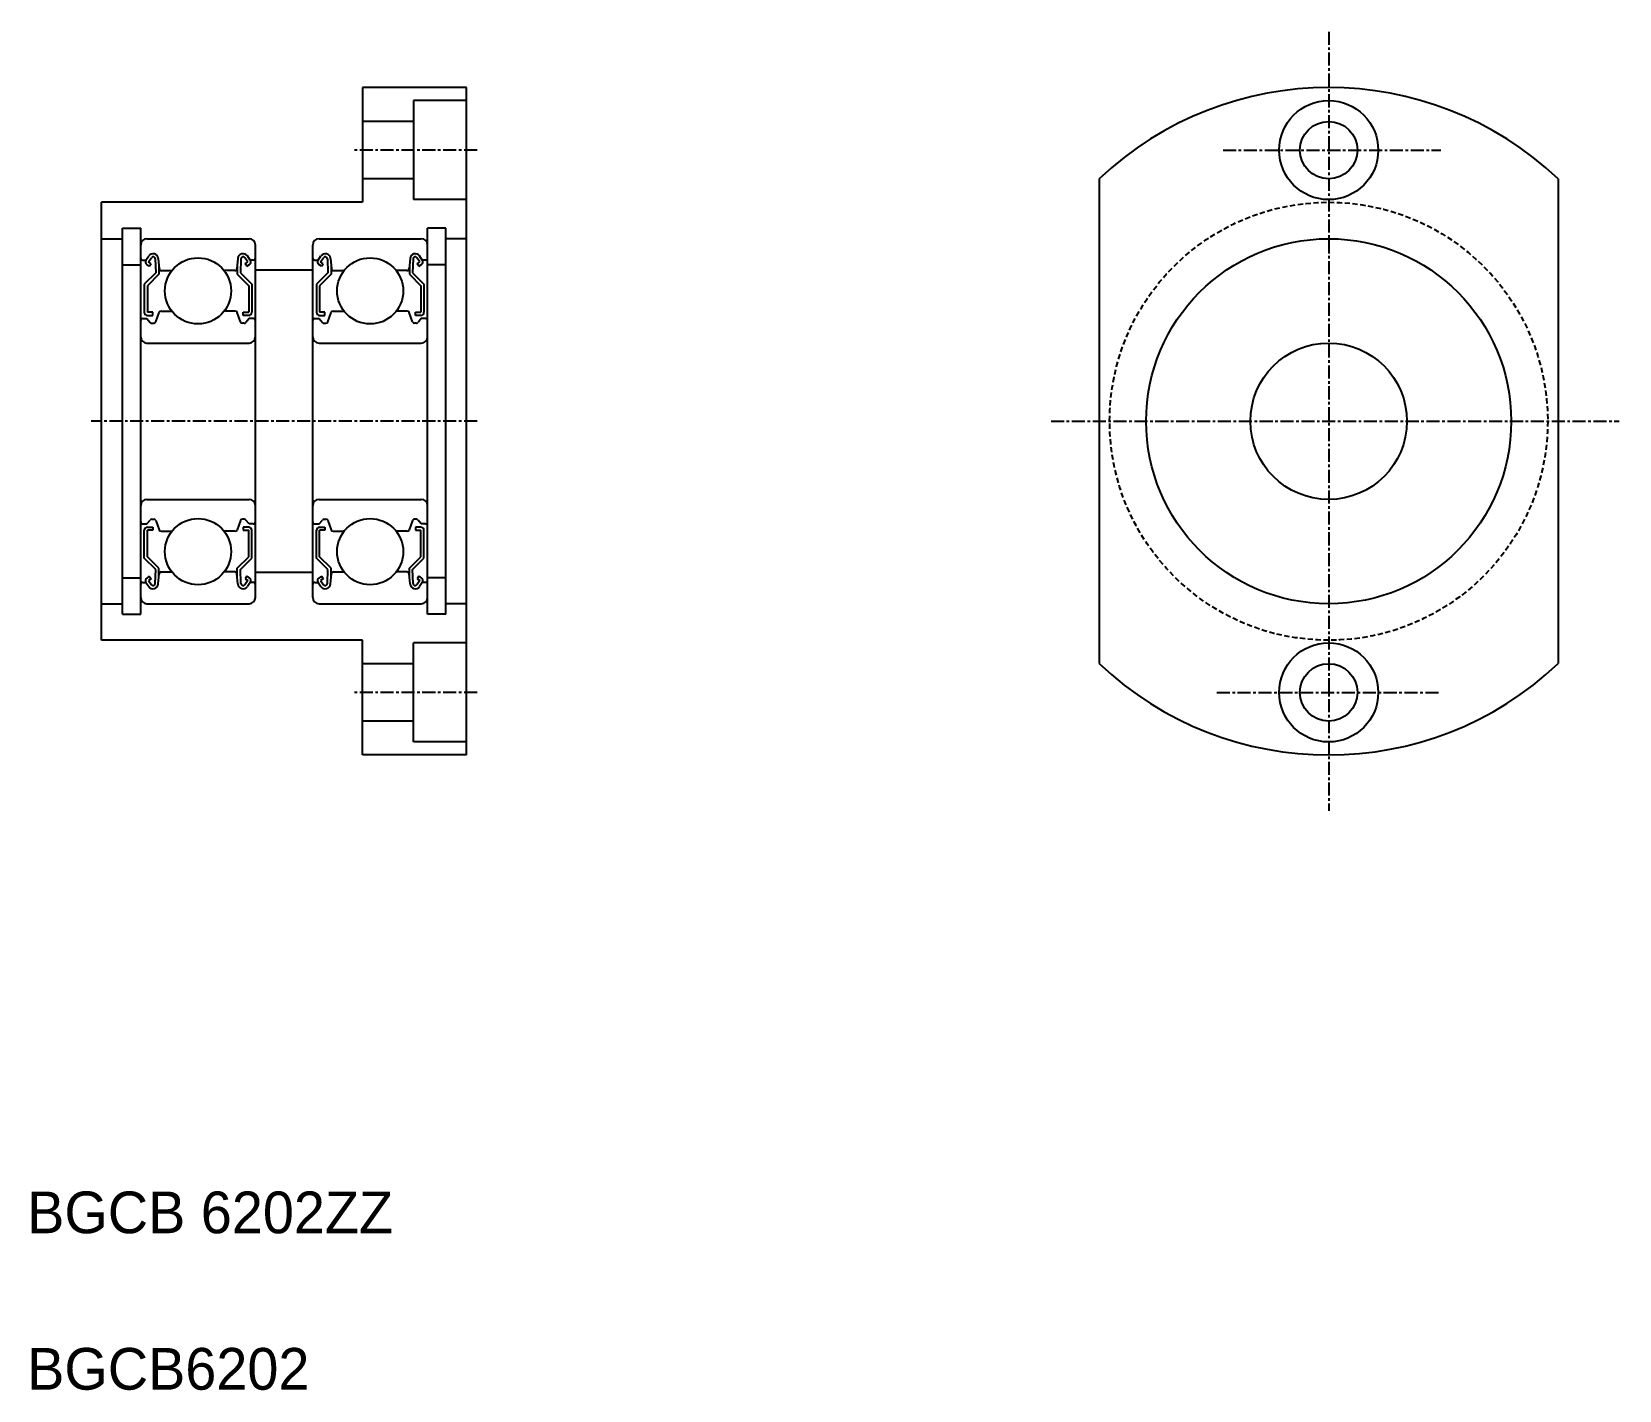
# Model space of a CAD drawing. Extents: x 148 to 300, y 99 to 229.
import ezdxf

# ---------------------------------------------------------------- set-up
doc = ezdxf.new("R2010")
doc.units = 0
doc.linetypes.add('CENTER', pattern=[2, 1.25, -0.25, 0.25, -0.25])
doc.linetypes.add('DASHED', pattern=[0.75, 0.5, -0.25])
doc.layers.get('0').update_dxf_attribs({"linetype": 'CONTINUOUS'})
doc.layers.add('CENTER', color=1, linetype='CENTER')

msp = doc.modelspace()

# ---------------------------------------------------------------- linework, layer by layer
at = {"color": 7, "linetype": 'CONTINUOUS'}
for p, q in [((189.85, 223.72), (179.85, 223.72)), ((179.85, 223.72), (179.85, 212.72)), ((184.85, 223.72), (184.85, 223.72)), ((187.35, 223.72), (187.35, 223.72)), ((189.85, 159.72), (189.85, 223.72)), ((189.85, 222.47), (184.75, 222.47)), ((184.75, 222.47), (184.75, 212.97)), ((184.75, 220.47), (179.85, 220.47)), ((184.75, 214.97), (179.85, 214.97)), ((250.49, 214.96), (250.49, 168.48)), ((294.49, 214.96), (294.49, 168.48)), ((154.85, 170.72), (154.85, 212.72)), ((179.85, 212.72), (154.85, 212.72)), ((189.85, 212.97), (184.75, 212.97)), ((156.85, 173.22), (156.85, 210.22)), ((156.85, 210.22), (158.6, 210.22)), ((158.6, 173.22), (158.6, 210.22)), ((186.1, 173.22), (186.1, 210.22)), ((187.85, 210.22), (186.1, 210.22)), ((187.85, 173.22), (187.85, 210.22)), ((154.85, 209.22), (156.85, 209.22)), ((159.2, 209.22), (169, 209.22)), ((169.6, 174.82), (169.6, 208.62)), ((175.1, 174.82), (175.1, 208.62)), ((175.7, 209.22), (185.5, 209.22)), ((189.85, 209.22), (187.85, 209.22)), ((158.8, 207.17), (159.1, 207.17)), ((159.1, 207.17), (159.38, 207.57)), ((159.35, 207), (159.63, 207.4)), ((159.6, 206.83), (159.35, 207)), ((160, 207.29), (160.05, 205.95)), ((160.29, 207.33), (160.38, 206.35)), ((167.92, 207.33), (167.83, 206.35)), ((168.21, 207.29), (168.16, 205.95)), ((168.86, 207), (168.58, 207.4)), ((168.61, 206.83), (168.86, 207)), ((169.1, 207.17), (168.83, 207.57)), ((169.4, 207.17), (169.1, 207.17)), ((175.3, 207.17), (175.6, 207.17)), ((175.6, 207.17), (175.88, 207.57)), ((175.85, 207), (176.13, 207.4)), ((176.1, 206.83), (175.85, 207)), ((176.5, 207.29), (176.55, 205.95)), ((176.79, 207.33), (176.88, 206.35)), ((184.42, 207.33), (184.33, 206.35)), ((184.71, 207.29), (184.66, 205.95)), ((185.36, 207), (185.08, 207.4)), ((185.11, 206.83), (185.36, 207)), ((185.6, 207.17), (185.33, 207.57)), ((185.9, 207.17), (185.6, 207.17)), ((156.85, 206.72), (158.6, 206.72)), ((160.05, 205.95), (158.95, 204.85)), ((159.42, 206.58), (159.18, 206.75)), ((160.35, 205.82), (159.25, 204.72)), ((159.42, 206.58), (159.6, 206.83)), ((160.35, 206.69), (160.35, 205.82)), ((160.58, 206.17), (161.6, 206.17)), ((167.63, 206.17), (166.61, 206.17)), ((167.86, 206.69), (167.86, 205.82)), ((167.86, 205.82), (168.96, 204.72)), ((168.16, 205.95), (169.26, 204.85)), ((168.78, 206.58), (168.61, 206.83)), ((168.78, 206.58), (169.03, 206.75)), ((175.1, 206.22), (169.6, 206.22)), ((175, 206.22), (173, 206.22)), ((176.55, 205.95), (175.45, 204.85)), ((175.92, 206.58), (175.68, 206.75)), ((176.85, 205.82), (175.75, 204.72)), ((175.92, 206.58), (176.1, 206.83)), ((176.85, 206.69), (176.85, 205.82)), ((177.08, 206.17), (178.1, 206.17)), ((184.13, 206.17), (183.11, 206.17)), ((184.36, 206.69), (184.36, 205.82)), ((184.36, 205.82), (185.46, 204.72)), ((184.66, 205.95), (185.76, 204.85)), ((185.28, 206.58), (185.11, 206.83)), ((185.28, 206.58), (185.53, 206.75)), ((187.85, 206.72), (186.1, 206.72)), ((158.95, 204.85), (158.95, 202.17)), ((159.25, 204.72), (159.25, 202.17)), ((168.96, 204.72), (168.96, 202.17)), ((169.26, 204.85), (169.26, 202.17)), ((175.45, 204.85), (175.45, 202.17)), ((175.75, 204.72), (175.75, 202.17)), ((185.46, 204.72), (185.46, 202.17)), ((185.76, 204.85), (185.76, 202.17)), ((158.8, 201.57), (159.2, 201.57)), ((159.2, 201.57), (159.52, 201.19)), ((159.77, 202.17), (159.25, 202.17)), ((159.25, 201.87), (159.77, 201.87)), ((159.67, 201.12), (159.85, 201.12)), ((159.77, 201.87), (159.77, 202.17)), ((160.04, 201.25), (160.36, 202.14)), ((160.55, 202.27), (161.6, 202.27)), ((167.66, 202.27), (166.61, 202.27)), ((168.17, 201.25), (167.85, 202.14)), ((168.53, 201.12), (168.36, 201.12)), ((168.44, 202.17), (168.96, 202.17)), ((168.44, 201.87), (168.44, 202.17)), ((168.96, 201.87), (168.44, 201.87)), ((169, 201.57), (168.69, 201.19)), ((169.4, 201.57), (169, 201.57)), ((175.3, 201.57), (175.7, 201.57)), ((175.7, 201.57), (176.02, 201.19)), ((176.27, 202.17), (175.75, 202.17)), ((175.75, 201.87), (176.27, 201.87)), ((176.17, 201.12), (176.35, 201.12)), ((176.27, 201.87), (176.27, 202.17)), ((176.54, 201.25), (176.86, 202.14)), ((177.05, 202.27), (178.1, 202.27)), ((184.16, 202.27), (183.11, 202.27)), ((184.67, 201.25), (184.35, 202.14)), ((185.03, 201.12), (184.86, 201.12)), ((184.94, 201.87), (184.94, 202.17)), ((184.94, 202.17), (185.46, 202.17)), ((185.46, 201.87), (184.94, 201.87)), ((185.5, 201.57), (185.19, 201.19)), ((185.9, 201.57), (185.5, 201.57)), ((159.2, 199.22), (169, 199.22)), ((175.7, 199.22), (185.5, 199.22)), ((158.6, 191.72), (158.6, 191.72)), ((175.1, 191.72), (175.1, 191.72)), ((159.2, 184.22), (169, 184.22)), ((175.7, 184.22), (185.5, 184.22)), ((158.6, 183.47), (158.6, 183.47)), ((175.1, 183.47), (175.1, 183.47)), ((158.8, 181.87), (159.2, 181.87)), ((158.95, 178.6), (158.95, 181.27)), ((159.2, 181.87), (159.52, 182.25)), ((159.25, 181.57), (159.77, 181.57)), ((159.25, 178.72), (159.25, 181.27)), ((159.77, 181.27), (159.25, 181.27)), ((159.67, 182.32), (159.85, 182.32)), ((159.77, 181.57), (159.77, 181.27)), ((160.04, 182.19), (160.36, 181.3)), ((160.55, 181.17), (161.6, 181.17)), ((167.66, 181.17), (166.61, 181.17)), ((168.17, 182.19), (167.85, 181.3)), ((168.53, 182.32), (168.36, 182.32)), ((168.44, 181.57), (168.44, 181.27)), ((168.96, 181.57), (168.44, 181.57)), ((168.44, 181.27), (168.96, 181.27)), ((169, 181.87), (168.69, 182.25)), ((168.96, 178.72), (168.96, 181.27)), ((169.4, 181.87), (169, 181.87)), ((169.26, 178.6), (169.26, 181.27)), ((175.3, 181.87), (175.7, 181.87)), ((175.45, 178.6), (175.45, 181.27)), ((175.7, 181.87), (176.02, 182.25)), ((175.75, 181.57), (176.27, 181.57)), ((175.75, 178.72), (175.75, 181.27)), ((176.27, 181.27), (175.75, 181.27)), ((176.17, 182.32), (176.35, 182.32)), ((176.27, 181.57), (176.27, 181.27)), ((176.54, 182.19), (176.86, 181.3)), ((177.05, 181.17), (178.1, 181.17)), ((184.16, 181.17), (183.11, 181.17)), ((184.67, 182.19), (184.35, 181.3)), ((185.03, 182.32), (184.86, 182.32)), ((184.94, 181.57), (184.94, 181.27)), ((185.46, 181.57), (184.94, 181.57)), ((184.94, 181.27), (185.46, 181.27)), ((185.5, 181.87), (185.19, 182.25)), ((185.46, 178.72), (185.46, 181.27)), ((185.9, 181.87), (185.5, 181.87)), ((185.76, 178.6), (185.76, 181.27)), ((160.05, 177.5), (158.95, 178.6)), ((160.35, 177.62), (159.25, 178.72)), ((167.86, 177.62), (168.96, 178.72)), ((168.16, 177.5), (169.26, 178.6)), ((176.55, 177.5), (175.45, 178.6)), ((176.85, 177.62), (175.75, 178.72)), ((184.36, 177.62), (185.46, 178.72)), ((184.66, 177.5), (185.76, 178.6)), ((156.85, 176.72), (158.6, 176.72)), ((159.42, 176.86), (159.18, 176.69)), ((159.6, 176.62), (159.35, 176.44)), ((159.42, 176.86), (159.6, 176.62)), ((160, 176.15), (160.05, 177.5)), ((160.29, 176.12), (160.38, 177.09)), ((160.35, 176.75), (160.35, 177.62)), ((160.58, 177.27), (161.6, 177.27)), ((167.63, 177.27), (166.61, 177.27)), ((167.92, 176.12), (167.83, 177.09)), ((167.86, 176.75), (167.86, 177.62)), ((168.21, 176.15), (168.16, 177.5)), ((168.78, 176.86), (168.61, 176.62)), ((168.61, 176.62), (168.86, 176.44)), ((168.78, 176.86), (169.03, 176.69)), ((175.1, 177.22), (169.6, 177.22)), ((175.92, 176.86), (175.68, 176.69)), ((176.1, 176.62), (175.85, 176.44)), ((175.92, 176.86), (176.1, 176.62)), ((176.5, 176.15), (176.55, 177.5)), ((176.79, 176.12), (176.88, 177.09)), ((176.85, 176.75), (176.85, 177.62)), ((177.08, 177.27), (178.1, 177.27)), ((184.13, 177.27), (183.11, 177.27)), ((184.42, 176.12), (184.33, 177.09)), ((184.36, 176.75), (184.36, 177.62)), ((184.71, 176.15), (184.66, 177.5)), ((185.28, 176.86), (185.11, 176.62)), ((185.11, 176.62), (185.36, 176.44)), ((185.28, 176.86), (185.53, 176.69)), ((187.85, 176.72), (186.1, 176.72)), ((158.8, 176.27), (159.1, 176.27)), ((159.1, 176.27), (159.38, 175.88)), ((159.35, 176.44), (159.63, 176.04)), ((168.86, 176.44), (168.58, 176.04)), ((169.1, 176.27), (168.83, 175.88)), ((169.4, 176.27), (169.1, 176.27)), ((175.3, 176.27), (175.6, 176.27)), ((175.6, 176.27), (175.88, 175.88)), ((175.85, 176.44), (176.13, 176.04)), ((185.36, 176.44), (185.08, 176.04)), ((185.6, 176.27), (185.33, 175.88)), ((185.9, 176.27), (185.6, 176.27)), ((154.85, 174.22), (156.85, 174.22)), ((159.2, 174.22), (169, 174.22)), ((175.7, 174.22), (185.5, 174.22)), ((189.85, 174.22), (187.85, 174.22)), ((156.85, 173.22), (158.6, 173.22)), ((187.85, 173.22), (186.1, 173.22)), ((179.85, 170.72), (154.85, 170.72)), ((179.85, 159.72), (179.85, 170.72)), ((189.85, 170.47), (184.75, 170.47)), ((184.75, 160.97), (184.75, 170.47)), ((184.75, 168.47), (179.85, 168.47)), ((184.75, 162.97), (179.85, 162.97)), ((189.85, 160.97), (184.75, 160.97)), ((189.85, 159.72), (179.85, 159.72))]:
    msp.add_line(p, q, dxfattribs=at)
for centre, radius in [((272.49, 217.72), 4.75), ((272.49, 217.72), 2.75), ((272.49, 191.72), 17.5), ((164.1, 204.22), 3.17), ((180.6, 204.22), 3.17), ((272.49, 191.72), 7.5), ((164.1, 179.22), 3.17), ((180.6, 179.22), 3.17), ((272.49, 165.72), 4.75), ((272.49, 165.72), 2.75)]:
    msp.add_circle(centre, radius, dxfattribs=at)
at = {"color": 3, "linetype": 'DASHED'}
msp.add_circle((272.49, 191.72), 21, dxfattribs=at)
at = {"color": 7, "linetype": 'CONTINUOUS'}
for centre, radius, start, end in [((272.49, 191.72), 32, 46.5675, 133.4325), ((159.2, 208.62), 0.6, 90, 180), ((169, 208.62), 0.6, 0, 90), ((175.7, 208.62), 0.6, 90, 180), ((185.5, 208.62), 0.6, 0, 90), ((158.8, 207.37), 0.2, 180, 270), ((159.35, 207), 0.3, 144.9356, 235.0377), ((159.79, 207.28), 0.5, 5.065, 144.9356), ((159.8, 207.29), 0.2, 2.1312, 144.9367), ((168.42, 207.28), 0.5, 35.0644, 174.935), ((168.41, 207.29), 0.2, 35.0633, 177.8688), ((168.86, 207), 0.3, 304.9623, 35.0644), ((169.4, 207.37), 0.2, 270, 0), ((175.3, 207.37), 0.2, 180, 270), ((175.85, 207), 0.3, 144.9356, 235.0377), ((176.29, 207.28), 0.5, 5.065, 144.9356), ((176.3, 207.29), 0.2, 2.1312, 144.9367), ((184.92, 207.28), 0.5, 35.0644, 174.935), ((184.91, 207.29), 0.2, 35.0633, 177.8688), ((185.36, 207), 0.3, 304.9623, 35.0644), ((185.9, 207.37), 0.2, 270, 0), ((160.58, 206.37), 0.2, 185.065, 270), ((167.63, 206.37), 0.2, 270, 354.935), ((177.08, 206.37), 0.2, 185.065, 270), ((184.13, 206.37), 0.2, 270, 354.935), ((158.8, 201.37), 0.2, 90, 180), ((159.25, 202.17), 0.3, 180, 270), ((159.67, 201.32), 0.2, 219.997, 270), ((159.85, 201.32), 0.2, 270, 339.9703), ((160.55, 202.07), 0.2, 90, 159.9703), ((167.66, 202.07), 0.2, 20.0297, 90), ((168.36, 201.32), 0.2, 200.0297, 270), ((168.53, 201.32), 0.2, 270, 320.003), ((168.96, 202.17), 0.3, 270, 0), ((169.4, 201.37), 0.2, 0, 90), ((175.3, 201.37), 0.2, 90, 180), ((175.75, 202.17), 0.3, 180, 270), ((176.17, 201.32), 0.2, 219.997, 270), ((176.35, 201.32), 0.2, 270, 339.9703), ((177.05, 202.07), 0.2, 90, 159.9703), ((184.16, 202.07), 0.2, 20.0297, 90), ((184.86, 201.32), 0.2, 200.0297, 270), ((185.03, 201.32), 0.2, 270, 320.003), ((185.46, 202.17), 0.3, 270, 0), ((185.9, 201.37), 0.2, 0, 90), ((159.2, 199.82), 0.6, 180, 270), ((169, 199.82), 0.6, 270, 0), ((175.7, 199.82), 0.6, 180, 270), ((185.5, 199.82), 0.6, 270, 0), ((159.2, 183.62), 0.6, 90, 180), ((169, 183.62), 0.6, 0, 90), ((175.7, 183.62), 0.6, 90, 180), ((185.5, 183.62), 0.6, 0, 90), ((158.8, 182.07), 0.2, 180, 270), ((159.25, 181.27), 0.3, 90, 180), ((159.67, 182.12), 0.2, 90, 140.003), ((159.85, 182.12), 0.2, 20.0297, 90), ((160.55, 181.37), 0.2, 200.0297, 270), ((167.66, 181.37), 0.2, 270, 339.9703), ((168.36, 182.12), 0.2, 90, 159.9703), ((168.53, 182.12), 0.2, 39.997, 90), ((168.96, 181.27), 0.3, 0, 90), ((169.4, 182.07), 0.2, 270, 0), ((175.3, 182.07), 0.2, 180, 270), ((175.75, 181.27), 0.3, 90, 180), ((176.17, 182.12), 0.2, 90, 140.003), ((176.35, 182.12), 0.2, 20.0297, 90), ((177.05, 181.37), 0.2, 200.0297, 270), ((184.16, 181.37), 0.2, 270, 339.9703), ((184.86, 182.12), 0.2, 90, 159.9703), ((185.03, 182.12), 0.2, 39.997, 90), ((185.46, 181.27), 0.3, 0, 90), ((185.9, 182.07), 0.2, 270, 0), ((159.35, 176.44), 0.3, 124.9623, 215.0644), ((160.58, 177.07), 0.2, 90, 174.935), ((167.63, 177.07), 0.2, 5.065, 90), ((168.86, 176.44), 0.3, 324.9356, 55.0377), ((175.85, 176.44), 0.3, 124.9623, 215.0644), ((177.08, 177.07), 0.2, 90, 174.935), ((184.13, 177.07), 0.2, 5.065, 90), ((185.36, 176.44), 0.3, 324.9356, 55.0377), ((158.8, 176.07), 0.2, 90, 180), ((159.79, 176.16), 0.5, 215.0644, 354.935), ((159.8, 176.16), 0.2, 215.0633, 357.8688), ((168.42, 176.16), 0.5, 185.065, 324.9356), ((168.41, 176.16), 0.2, 182.1312, 324.9367), ((169.4, 176.07), 0.2, 0, 90), ((175.3, 176.07), 0.2, 90, 180), ((176.29, 176.16), 0.5, 215.0644, 354.935), ((176.3, 176.16), 0.2, 215.0633, 357.8688), ((184.92, 176.16), 0.5, 185.065, 324.9356), ((184.91, 176.16), 0.2, 182.1312, 324.9367), ((185.9, 176.07), 0.2, 0, 90), ((159.2, 174.82), 0.6, 180, 270), ((169, 174.82), 0.6, 270, 0), ((175.7, 174.82), 0.6, 180, 270), ((185.5, 174.82), 0.6, 270, 0), ((272.49, 191.72), 32, 226.5675, 313.4325)]:
    msp.add_arc(centre, radius, start, end, dxfattribs=at)
at = {"layer": 'CENTER', "color": 1, "linetype": 'CENTER'}
for p, q in [((272.49, 229.07), (272.49, 154.38)), ((190.85, 217.72), (178.85, 217.72)), ((262.36, 217.72), (283.25, 217.72)), ((190.85, 191.72), (153.85, 191.72)), ((245.87, 191.72), (300.35, 191.72)), ((190.85, 165.72), (178.85, 165.72)), ((261.76, 165.72), (283.09, 165.72))]:
    msp.add_line(p, q, dxfattribs=at)

# ---------------------------------------------------------------- texts
at = {"color": 7, "linetype": 'CONTINUOUS'}
for s, p in [('BGCB 6202ZZ', (147.72, 113.86)), ('BGCB6202', (147.72, 98.86))]:
    msp.add_text(s, height=4, dxfattribs=at).set_placement(p)

doc.saveas('drawing.dxf')
